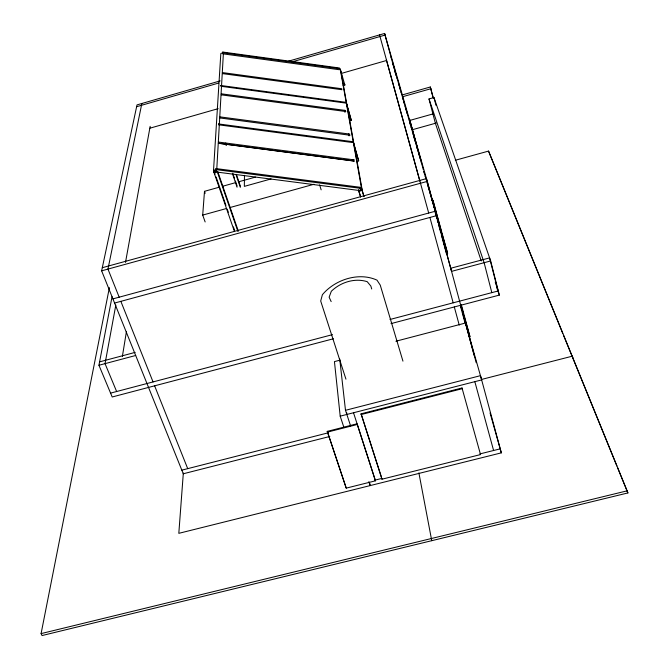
<?xml version="1.0" encoding="UTF-8"?>
<svg xmlns="http://www.w3.org/2000/svg" width="669" height="669" viewBox="0 0 669 669"><rect width="100%" height="100%" fill="white"/><g stroke="black" fill="none" stroke-linecap="round" stroke-linejoin="round"><path stroke-width="1" d="M244.469 175.32L244.344 186.375L271.079 178.924M216.815 168.412L223.429 52.7L220.829 53.453L213.528 170.361L214.297 172.594M215.627 171.908L216.012 168.58L360.691 187.337L360.875 188.365L360.432 190.64L215.627 171.908L215.686 170.888M216.012 168.58L215.953 169.592L360.875 188.365M234.401 231.323L214.005 172.527L214.08 171.172L216.505 170.495M183.331 473.075L178.815 533.335L501.324 452.863L480.501 375.66L345.488 410.306L350.589 425.894M205.149 221.949L202.707 215.092L204.488 191.326L219.482 187.136M122.368 356.443L126.416 331.69M125.496 262.399L150.165 126.332M115.821 305.072L105.041 363.643L116.632 391.516M333.421 338.765L112.2 396.985L98.937 365.266L112.058 296.693M455.321 160.259L488.546 151.094L627.915 492.936L42.047 635.55L41.085 633.61L109.39 287.611M141.853 103.486L107.96 269.089L119.182 297.187M329.809 436.464L183.281 473.777L101.629 270.828L137.011 104.891L220.21 80.882M288.372 61.214L384.608 33.45L427.274 181.391L476.228 362.732M136.618 106.714L218.771 83.023M291.901 61.933L385.076 35.072M150.015 128.164L218.169 108.662M341.458 73.389L386.565 60.486M343.122 85.54L344.853 85.038L344.686 84.118M402.211 94.939L430.309 86.987L433.253 97.733M402.813 96.662L430.911 88.718M349.435 120.88L351.292 120.361L346.584 103.787L351.292 120.361M481.254 260.952L435.377 123.288L429.005 98.945L433.972 97.549L490.661 260.96L499.342 295.104L391.005 323.612M213.528 170.361L216.756 169.458M214.005 172.527L217.233 171.624L237.905 231.432M409.997 120.37L433.127 113.889M412.146 129.778L436.272 123.037M222.484 186.3L235.48 182.67M238.482 181.834L255.474 177.093M356.686 161.43L358.676 160.878L353.642 143.241L358.676 160.878M202.707 215.092L226.766 208.427M229.776 207.591L313.978 184.259M359.914 188.658L361.528 188.215L340.153 68.639L344.853 85.038M361.837 188.984L362.088 190.372L358.843 191.267L360.566 197.079M102.29 267.709L426.462 178.598L434.499 208.335M101.629 270.828L427.274 181.391M431.773 200.616L432.943 200.29L447.611 253.325L446.415 253.643L441.297 234.71M112.919 298.884L435.327 211.237L427.859 185.254M114.591 303.049L436.523 215.661L429.924 192.697M438.471 219.432L437.258 219.758L438.07 222.744M99.589 361.862L135.197 352.371M98.937 365.266L135.69 355.482M490.661 260.96L451.558 271.371L450.672 268.269L489.599 257.891L497.201 287.779M110.586 393.113L332.526 334.625M390.01 319.473L498.28 290.94L495.227 282.042M463.893 315.467L469.998 336.825L462.605 309.429L461.451 309.739L460.606 306.762M395.889 341.232L465.507 323.018L481.655 379.917L340.195 416.168L343.966 427.583M339.777 360.206L334.441 361.603L340.195 416.168M481.722 379.398L572.396 356.159L572.848 358.116M361.076 413.81L462.011 387.97L480.534 454.577L381.966 479.205L361.076 413.81L381.539 477.432M361.176 414.554L462.204 388.697L462.011 387.97M327.275 431.38L357.087 423.77L375.46 480.827L346.241 488.127L327.275 431.38L346.241 488.127M327.342 432.132L357.179 424.514M181.817 470.148L328.554 432.726M374.916 480.158L381.991 478.394M480.024 453.891L500.236 448.84M41.085 633.61L627.43 490.762M218.512 142.071L354.411 159.899M218.353 143.183L353.173 160.861M218.437 143.3L354.629 161.162M219.984 116.874L349.837 134.109M219.842 117.945L350.046 135.263M221.347 93.811L345.656 110.477M221.205 94.839L345.848 111.539M222.585 72.603L341.817 88.751M222.443 73.607L341.984 89.721M222.652 53.796L339.451 69.735M331.172 301.602L329.123 297.178L331.331 291.258C340.563 282.293 354.695 277.727 367.189 281.666L370.835 286.048L371.721 288.983M562.763 333.43L488.546 151.094M563.557 335.361L616.902 465.967M617.646 467.798L627.915 492.936M120.855 301.351L153.05 381.924M154.614 385.821L187.713 468.643M204.488 191.326L205.182 193.282M214.08 171.172L215.1 174.107M216.12 177.042L225.955 205.408M227.309 209.322L228.33 212.257M233.414 226.933L234.434 229.868M217.642 171.247L238.273 230.956M496.632 287.21L499.342 295.104M225.394 143.333L226.055 145.29M236.015 174.642L240.322 187.362M232.77 173.254L234.434 178.13M235.429 181.056L237.094 185.94M232.402 173.514L237.06 187.203M225.779 143.124L226.44 145.081M236.374 174.383L240.347 186.099M429.005 98.945L484.13 262.7L491.824 292.646M368.853 481.68L370.133 485.602L369.865 483.545M353.516 412.756L375.46 480.827M345.948 379.172L320.694 301.008L322.391 294.72C334.901 279.659 358.684 271.781 376.982 280.135L380.251 285.119L402.947 361.143M319.606 184.861L321.153 189.837M431.748 540.686L418.886 472.916M358.601 189.879L360.608 196.653M361.528 188.215L364.12 196.736M362.088 190.372L363.802 196.193M417.857 149.948L421.662 163.144M441.883 233.439L447.611 253.325M391.089 57.358L396.55 76.341M397.118 78.34L400.564 90.332M401.141 92.33L404.586 104.322M405.163 106.321L408.608 118.313M409.763 122.31L410.624 125.304M411.201 127.302L412.631 132.303M413.208 134.302L414.646 139.294M415.215 141.293L418.669 153.285M419.814 157.282L420.676 160.276M421.253 162.274L422.691 167.275M423.837 171.272L424.698 174.266M425.275 176.265L426.713 181.257M392.335 61.916L393.196 64.91M393.773 66.908L397.219 78.883M398.364 82.881L399.226 85.875M399.794 87.873L401.233 92.866M402.378 96.854L403.24 99.848M403.817 101.847L407.254 113.83M408.408 117.819L409.269 120.813M409.838 122.812L411.276 127.804M412.422 131.801L413.283 134.795M413.86 136.794L415.29 141.786M416.436 145.775L417.297 148.769M418.443 152.766L419.304 155.76M422.465 166.74L423.326 169.734M423.895 171.732L425.333 176.725M426.479 180.722L427.34 183.716M427.917 185.706L429.347 190.698M434.516 210.183L436.991 218.796M461.192 304.479L462.605 309.429M490.051 412.932L501.324 452.863M379.557 34.905L428.704 213.035M386.348 59.8L419.848 180.99M474.839 381.664L493.597 450.505M429.908 217.458L453.181 302.831M454.301 306.954L459.243 325.084M435.686 212.75L450.839 268.871M460.615 305.081L474.179 355.331M438.605 224.742L440.762 232.712M461.978 311.695L464.888 322.45M421.662 163.111L409.537 119.216L417.59 149.003M384.608 33.45L391.298 58.052M392.536 62.61L393.899 67.644M395.045 71.951L395.856 74.961M432.943 200.29L438.095 219.373M438.638 221.38L441.615 232.427M461.217 305.524L463.625 314.48M433.972 97.549L435.996 105.342M430.309 86.987L433.169 97.975M480.334 453.816L480.534 454.577M340.864 71.098L362.397 191.142M340.429 69.417L340.588 70.32M360.248 189.603L360.432 190.64M358.801 189.979L359.153 192.028M344.635 110.318L344.987 112.359M348.716 133.85L349.067 135.899M353.148 159.431L353.5 161.48M381.857 478.427L381.966 479.205M346.617 412.405L346.851 414.462M339.727 359.077L345.488 410.306M218.621 123.949L218.571 124.81L352.73 142.556L352.571 141.669L218.621 123.949M220.87 85.507L220.829 86.259L345.714 103.059L345.58 102.29L220.87 85.507M222.827 52.057L222.785 52.717L339.601 68.664L339.484 67.995L222.827 52.057"/></g></svg>
